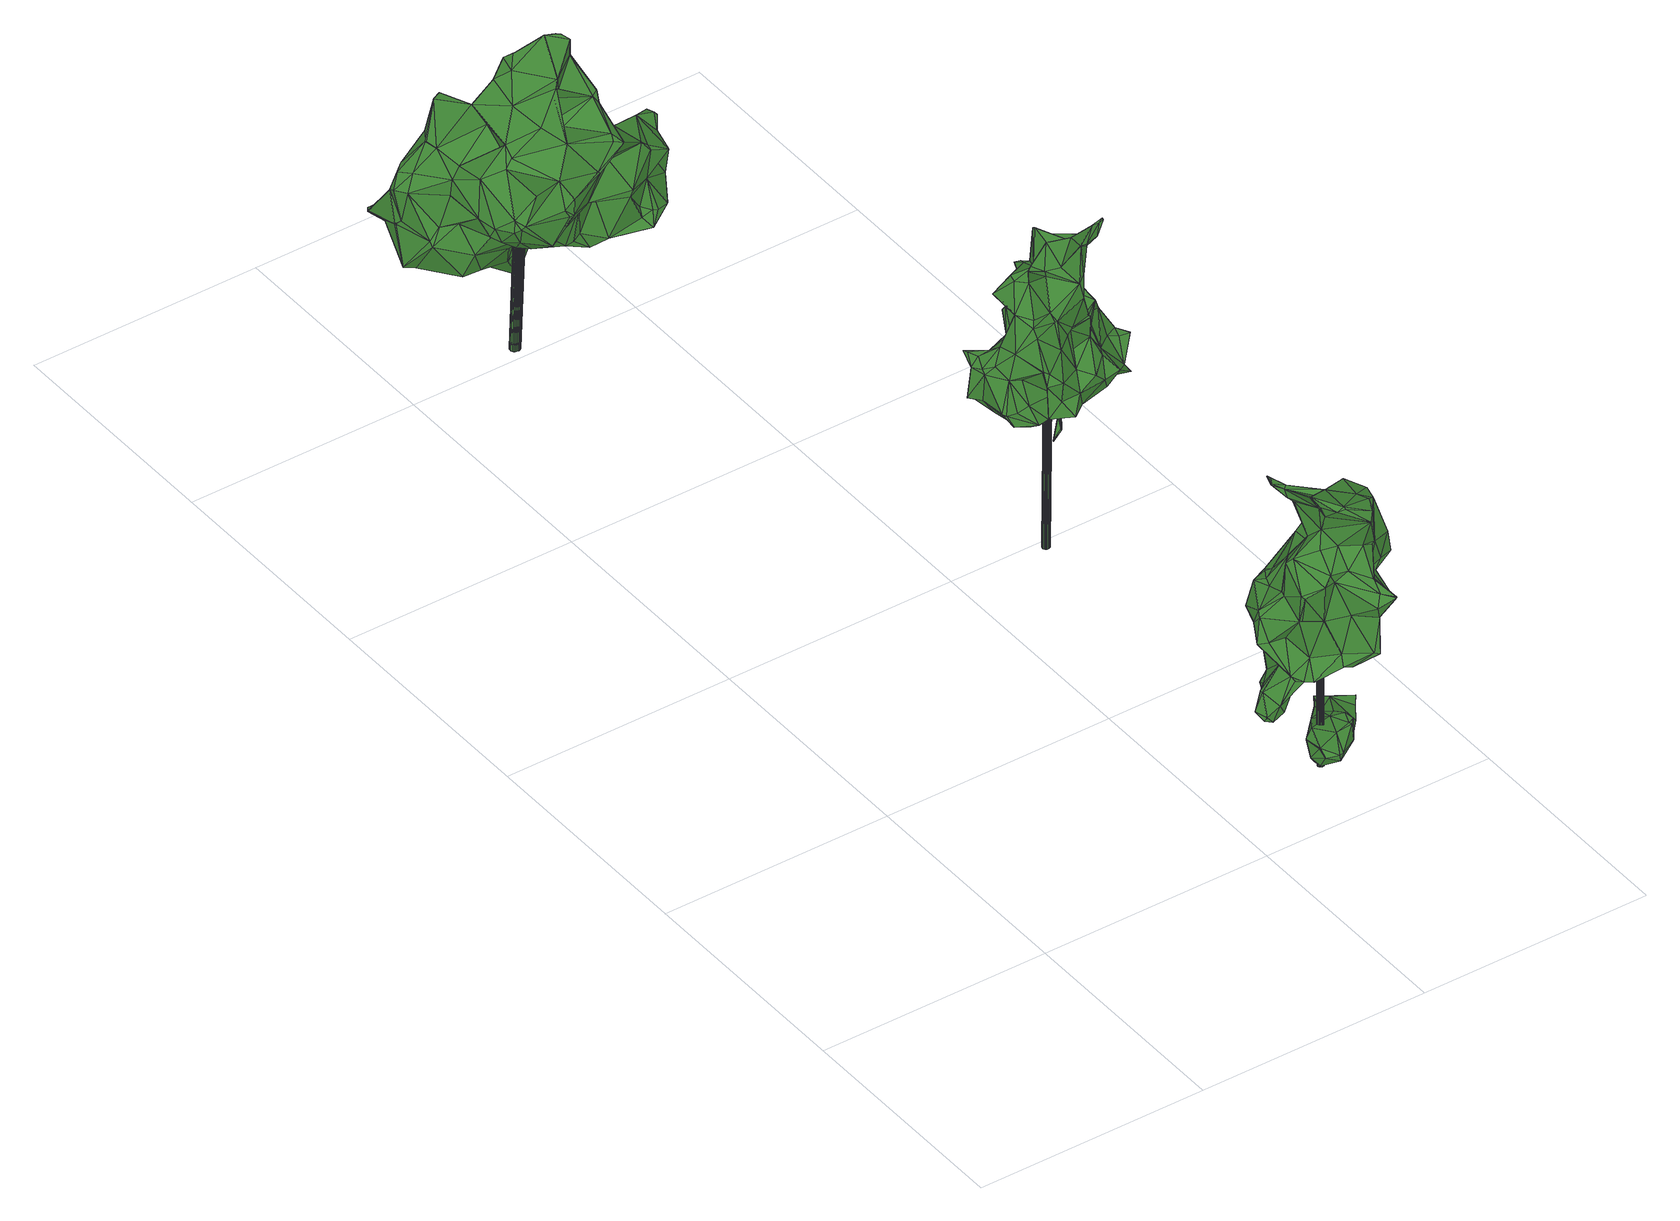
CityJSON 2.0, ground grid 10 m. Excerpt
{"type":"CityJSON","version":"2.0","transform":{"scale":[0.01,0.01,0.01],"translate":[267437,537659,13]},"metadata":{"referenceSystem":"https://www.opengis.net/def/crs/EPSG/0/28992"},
"CityObjects":{
"tree1":{"type":"SolitaryVegetationObject","attributes":{"gtid":308,"crown_width_m":5.65,"crown_median_z":20.05,"crown_r50_m":0.331,"crown_porosity":0.898,"trunk_H_m":6.96,"trunk_DBH_m":0.261,"trunk_radius_m":0.131,"trunk_base_height_m":13.09,"original_gtid":"347"},"geometry":[{"type":"Solid","lod":"3","boundaries":[[[[0,1,2]],[[3,4,5]],[[6,7,8]],[[9,0,10]],[[11,12,13]],[[14,15,16]],[[17,18,19]],[[20,17,19]],[[21,22,23]],[[24,25,26]],[[27,28,10]],[[10,29,30]],[[5,31,32]],[[33,34,35]],[[10,0,29]],[[20,36,17]],[[33,37,34]],[[38,39,40]],[[41,42,32]],[[41,32,43]],[[44,45,46]],[[47,48,49]],[[50,51,52]],[[4,53,54]],[[55,56,57]],[[58,59,60]],[[29,20,30]],[[61,62,45]],[[63,64,65]],[[66,64,63]],[[9,1,0]],[[67,7,68]],[[6,68,7]],[[69,70,71]],[[72,73,74]],[[75,76,77]],[[23,78,21]],[[46,79,44]],[[80,81,82]],[[10,28,9]],[[83,84,85]],[[9,28,86]],[[87,65,64]],[[87,64,12]],[[88,89,90]],[[91,89,88]],[[30,27,10]],[[65,87,92]],[[7,93,8]],[[94,95,96]],[[14,97,15]],[[98,99,100]],[[101,102,103]],[[95,87,104]],[[105,7,67]],[[47,3,106]],[[105,107,108]],[[109,108,107]],[[67,68,110]],[[111,112,113]],[[114,109,107]],[[68,6,115]],[[116,83,117]],[[80,82,118]],[[24,119,25]],[[8,115,6]],[[118,82,81]],[[68,115,120]],[[71,121,122]],[[115,123,120]],[[124,45,44]],[[80,123,125]],[[105,67,107]],[[126,119,24]],[[127,119,126]],[[25,119,127]],[[81,128,129]],[[50,130,51]],[[130,2,51]],[[131,67,110]],[[15,88,132]],[[15,132,133]],[[20,25,134]],[[34,37,135]],[[90,89,136]],[[52,51,2]],[[104,87,12]],[[78,23,137]],[[127,134,25]],[[138,112,139]],[[70,140,141]],[[142,143,75]],[[65,92,144]],[[144,145,146]],[[134,127,36]],[[88,15,91]],[[2,1,52]],[[9,52,1]],[[86,52,9]],[[65,144,147]],[[65,147,63]],[[148,118,129]],[[149,121,71]],[[150,103,63]],[[20,19,30]],[[151,5,152]],[[151,3,5]],[[98,153,154]],[[117,49,155]],[[156,157,148]],[[118,148,157]],[[158,0,130]],[[83,137,56]],[[159,150,160]],[[152,101,103]],[[113,160,145]],[[152,103,151]],[[150,151,103]],[[23,22,161]],[[146,147,144]],[[161,22,21]],[[92,111,144]],[[126,36,127]],[[16,133,14]],[[2,130,0]],[[162,21,78]],[[19,163,30]],[[16,15,133]],[[158,130,164]],[[36,20,134]],[[25,20,26]],[[43,61,39]],[[121,165,122]],[[54,166,167]],[[60,128,58]],[[11,13,66]],[[91,97,168]],[[54,167,46]],[[55,169,170]],[[144,111,145]],[[166,54,53]],[[171,166,53]],[[41,152,42]],[[29,26,20]],[[24,26,158]],[[158,26,0]],[[0,26,29]],[[156,148,38]],[[19,18,163]],[[30,163,27]],[[172,12,173]],[[174,4,62]],[[174,62,61]],[[93,109,143]],[[43,32,31]],[[175,176,100]],[[173,12,11]],[[152,5,42]],[[71,122,69]],[[85,177,83]],[[85,170,177]],[[156,38,35]],[[78,137,116]],[[178,47,49]],[[162,179,104]],[[46,149,79]],[[80,180,123]],[[120,123,180]],[[124,44,149]],[[79,149,44]],[[40,143,109]],[[40,109,181]],[[96,179,117]],[[161,70,23]],[[69,23,70]],[[170,85,55]],[[84,55,85]],[[60,129,128]],[[86,50,52]],[[182,183,184]],[[150,159,151]],[[76,39,61]],[[45,76,61]],[[124,76,45]],[[89,168,136]],[[149,185,124]],[[186,92,87]],[[94,96,155]],[[5,4,31]],[[159,160,113]],[[145,160,146]],[[147,146,160]],[[147,160,63]],[[178,90,136]],[[178,136,47]],[[31,4,174]],[[41,101,152]],[[118,81,129]],[[181,187,38]],[[34,156,35]],[[76,143,39]],[[75,143,76]],[[164,130,50]],[[142,75,77]],[[77,188,142]],[[181,38,40]],[[42,5,32]],[[164,18,158]],[[171,53,3]],[[186,87,95]],[[57,169,55]],[[111,113,145]],[[178,169,90]],[[189,58,128]],[[116,137,83]],[[43,174,61]],[[31,174,43]],[[113,112,138]],[[153,190,154]],[[3,151,106]],[[148,101,191]],[[138,159,113]],[[48,159,138]],[[48,151,159]],[[77,76,124]],[[122,192,69]],[[71,141,193]],[[149,193,141]],[[149,71,193]],[[35,187,33]],[[97,194,168]],[[125,175,195]],[[196,99,140]],[[196,140,21]],[[84,83,56]],[[187,35,38]],[[73,140,99]],[[112,92,186]],[[148,102,101]],[[112,111,92]],[[63,160,150]],[[197,59,198]],[[165,199,200]],[[93,105,108]],[[171,3,47]],[[3,53,4]],[[80,128,81]],[[173,103,102]],[[46,62,54]],[[45,62,46]],[[195,175,100]],[[70,141,71]],[[114,181,109]],[[69,137,23]],[[166,168,194]],[[91,168,89]],[[118,180,80]],[[106,151,48]],[[21,140,161]],[[72,140,73]],[[4,54,62]],[[132,200,133]],[[142,188,190]],[[40,39,143]],[[106,48,47]],[[57,201,132]],[[56,201,57]],[[14,200,97]],[[194,97,200]],[[70,161,140]],[[15,97,91]],[[141,72,185]],[[187,181,33]],[[135,37,202]],[[72,141,140]],[[136,168,47]],[[55,84,56]],[[99,183,73]],[[73,183,74]],[[36,126,203]],[[184,183,99]],[[158,203,24]],[[204,194,121]],[[189,128,80]],[[122,165,192]],[[148,129,102]],[[173,11,103]],[[139,95,94]],[[138,139,155]],[[186,95,139]],[[186,139,112]],[[7,105,93]],[[167,166,194]],[[66,63,103]],[[98,154,184]],[[100,196,162]],[[139,94,155]],[[69,192,137]],[[198,172,197]],[[190,182,154]],[[184,154,182]],[[93,108,109]],[[172,102,197]],[[100,99,196]],[[172,173,102]],[[162,196,21]],[[163,18,205]],[[12,172,162]],[[12,162,104]],[[88,90,169]],[[188,74,182]],[[66,103,11]],[[197,102,60]],[[102,129,60]],[[190,188,182]],[[200,199,194]],[[149,46,121]],[[104,96,95]],[[74,185,72]],[[123,115,153]],[[123,153,125]],[[115,8,153]],[[64,13,12]],[[194,204,167]],[[121,46,204]],[[178,170,169]],[[197,60,59]],[[198,59,195]],[[131,114,67]],[[67,114,107]],[[38,148,39]],[[100,162,198]],[[172,198,162]],[[100,198,195]],[[58,195,59]],[[88,169,132]],[[57,132,169]],[[189,80,125]],[[43,101,41]],[[8,93,143]],[[133,200,14]],[[194,165,121]],[[116,179,162]],[[117,179,116]],[[155,48,138]],[[49,48,155]],[[164,205,18]],[[78,116,162]],[[117,155,96]],[[98,176,153]],[[153,8,190]],[[204,46,167]],[[157,202,110]],[[157,156,202]],[[142,190,8]],[[135,202,34]],[[34,202,156]],[[98,184,99]],[[8,143,142]],[[37,33,114]],[[33,181,114]],[[202,37,114]],[[131,110,114]],[[202,114,110]],[[176,175,125]],[[83,177,117]],[[137,192,201]],[[137,201,56]],[[200,132,201]],[[201,192,165]],[[200,201,165]],[[47,168,171]],[[166,171,168]],[[49,177,178]],[[170,178,177]],[[117,177,49]],[[68,120,180]],[[68,180,110]],[[110,180,157]],[[157,180,118]],[[100,176,98]],[[43,191,101]],[[182,74,183]],[[176,125,153]],[[148,191,39]],[[43,39,191]],[[165,194,199]],[[36,203,17]],[[195,58,189]],[[195,189,125]],[[24,203,126]],[[18,17,203]],[[158,18,203]],[[77,185,188]],[[77,124,185]],[[188,185,74]],[[141,185,149]],[[164,50,205]],[[104,179,96]],[[28,27,205]],[[86,28,205]],[[50,86,205]],[[163,205,27]],[[64,66,13]],[[206,207,208]],[[206,208,209]],[[209,208,210]],[[209,210,211]],[[208,207,212]],[[208,212,210]],[[210,212,213]],[[210,213,211]],[[212,207,214]],[[212,214,213]],[[213,214,215]],[[213,215,211]],[[214,207,216]],[[214,216,215]],[[215,216,217]],[[215,217,211]],[[216,207,218]],[[216,218,217]],[[217,218,219]],[[217,219,211]],[[218,207,220]],[[218,220,219]],[[219,220,221]],[[219,221,211]],[[220,207,222]],[[220,222,221]],[[221,222,223]],[[221,223,211]],[[222,207,224]],[[222,224,223]],[[223,224,225]],[[223,225,211]],[[224,207,226]],[[224,226,225]],[[225,226,227]],[[225,227,211]],[[226,207,228]],[[226,228,227]],[[227,228,229]],[[227,229,211]],[[228,207,230]],[[228,230,229]],[[229,230,231]],[[229,231,211]],[[230,207,232]],[[230,232,231]],[[231,232,233]],[[231,233,211]],[[232,207,234]],[[232,234,233]],[[233,234,235]],[[233,235,211]],[[234,207,236]],[[234,236,235]],[[235,236,237]],[[235,237,211]],[[236,207,238]],[[236,238,237]],[[237,238,239]],[[237,239,211]],[[238,207,240]],[[238,240,239]],[[239,240,241]],[[239,241,211]],[[240,207,242]],[[240,242,241]],[[241,242,243]],[[241,243,211]],[[242,207,244]],[[242,244,243]],[[243,244,245]],[[243,245,211]],[[244,207,246]],[[244,246,245]],[[245,246,247]],[[245,247,211]],[[246,207,248]],[[246,248,247]],[[247,248,249]],[[247,249,211]],[[248,207,250]],[[248,250,249]],[[249,250,251]],[[249,251,211]],[[250,207,252]],[[250,252,251]],[[251,252,253]],[[251,253,211]],[[252,207,254]],[[252,254,253]],[[253,254,255]],[[253,255,211]],[[254,207,206]],[[254,206,255]],[[255,206,209]],[[255,209,211]]]]}]},
"tree2":{"type":"SolitaryVegetationObject","attributes":{"gtid":259,"crown_width_m":8.29,"crown_median_z":21.03,"crown_r50_m":0.37,"crown_porosity":0.883,"trunk_H_m":7.62,"trunk_DBH_m":0.424,"trunk_radius_m":0.212,"trunk_base_height_m":13.41,"original_gtid":"290"},"geometry":[{"type":"Solid","lod":"3","boundaries":[[[[256,257,258]],[[259,260,261]],[[262,263,264]],[[265,266,267]],[[268,269,270]],[[264,263,271]],[[264,271,272]],[[273,274,275]],[[276,277,278]],[[279,280,281]],[[282,283,268]],[[284,285,286]],[[287,285,284]],[[288,277,276]],[[288,276,289]],[[290,291,292]],[[293,294,259]],[[295,296,297]],[[298,299,300]],[[301,302,303]],[[304,305,306]],[[307,262,308]],[[309,266,310]],[[304,260,294]],[[260,259,294]],[[294,296,304]],[[309,311,312]],[[313,314,315]],[[316,317,318]],[[265,273,275]],[[319,258,320]],[[293,297,296]],[[321,264,322]],[[259,323,293]],[[324,260,304]],[[265,275,325]],[[326,327,328]],[[286,285,329]],[[330,331,332]],[[333,334,335]],[[272,336,337]],[[256,338,257]],[[258,319,339]],[[261,260,324]],[[340,308,341]],[[307,263,262]],[[307,271,263]],[[342,343,339]],[[343,344,339]],[[345,346,331]],[[332,285,287]],[[309,347,348]],[[309,348,266]],[[280,349,350]],[[351,318,317]],[[257,338,352]],[[257,352,279]],[[353,318,340]],[[270,354,282]],[[342,319,355]],[[356,357,358]],[[319,320,355]],[[346,359,331]],[[360,361,362]],[[361,363,364]],[[365,366,283]],[[306,324,304]],[[367,368,353]],[[310,266,325]],[[369,370,371]],[[316,372,317]],[[273,373,374]],[[375,315,314]],[[376,375,314]],[[377,378,379]],[[357,378,377]],[[380,381,279]],[[346,382,359]],[[308,382,307]],[[346,307,382]],[[286,383,290]],[[375,384,385]],[[322,264,272]],[[350,360,362]],[[280,338,349]],[[386,270,269]],[[387,333,284]],[[287,284,333]],[[301,370,302]],[[357,377,388]],[[281,389,356]],[[361,389,390]],[[333,335,336]],[[341,321,391]],[[321,392,391]],[[300,299,370]],[[370,369,300]],[[279,352,280]],[[321,262,264]],[[308,262,321]],[[393,394,395]],[[396,397,398]],[[323,399,400]],[[401,400,399]],[[386,269,278]],[[350,362,280]],[[377,313,388]],[[402,365,256]],[[402,366,365]],[[270,282,268]],[[373,403,404]],[[353,392,403]],[[381,405,279]],[[278,406,386]],[[277,406,278]],[[360,406,288]],[[360,288,289]],[[277,288,406]],[[386,406,354]],[[270,386,354]],[[282,354,349]],[[309,310,407]],[[311,309,407]],[[363,383,364]],[[283,408,268]],[[350,349,354]],[[385,384,409]],[[410,320,257]],[[411,412,312]],[[413,267,266]],[[414,415,416]],[[417,415,414]],[[281,380,279]],[[342,339,319]],[[318,353,368]],[[344,258,339]],[[357,418,358]],[[318,419,316]],[[420,421,422]],[[371,370,301]],[[358,281,356]],[[388,418,357]],[[423,418,388]],[[298,320,410]],[[257,320,258]],[[385,315,375]],[[358,380,281]],[[321,341,308]],[[301,424,371]],[[279,299,298]],[[425,361,364]],[[317,372,426]],[[302,370,427]],[[302,427,381]],[[428,403,322]],[[428,429,430]],[[358,418,423]],[[358,423,380]],[[345,330,431]],[[331,330,345]],[[281,390,389]],[[378,432,379]],[[357,432,378]],[[333,336,433]],[[383,409,384]],[[425,383,384]],[[395,434,435]],[[436,320,298]],[[407,310,274]],[[329,383,286]],[[332,329,285]],[[303,302,316]],[[302,372,316]],[[304,437,305]],[[396,438,411]],[[367,403,373]],[[353,403,367]],[[404,439,440]],[[341,391,340]],[[441,402,344]],[[273,442,367]],[[441,443,411]],[[342,295,297]],[[437,417,305]],[[261,347,259]],[[284,286,387]],[[428,322,429]],[[292,286,290]],[[311,407,397]],[[436,355,320]],[[303,316,419]],[[292,387,286]],[[383,425,364]],[[331,359,332]],[[307,431,287]],[[346,431,307]],[[345,431,346]],[[394,444,395]],[[265,414,416]],[[445,368,367]],[[446,447,448]],[[340,318,351]],[[307,333,271]],[[265,325,266]],[[376,314,432]],[[432,314,379]],[[414,265,267]],[[414,267,306]],[[401,412,411]],[[344,256,258]],[[344,402,256]],[[322,392,321]],[[275,310,325]],[[392,340,391]],[[392,353,340]],[[385,317,426]],[[449,450,451]],[[388,381,423]],[[317,385,450]],[[317,359,351]],[[343,400,452]],[[381,427,405]],[[300,369,436]],[[313,315,381]],[[380,423,381]],[[409,451,385]],[[453,291,276]],[[440,394,393]],[[393,454,455]],[[303,419,420]],[[303,420,301]],[[349,365,282]],[[322,272,429]],[[305,414,306]],[[296,456,304]],[[347,261,348]],[[287,431,332]],[[299,405,427]],[[275,274,310]],[[365,283,282]],[[422,417,437]],[[347,412,401]],[[259,399,323]],[[349,338,256]],[[351,382,340]],[[340,382,308]],[[355,295,342]],[[355,436,457]],[[261,458,413]],[[324,458,261]],[[267,413,458]],[[437,326,328]],[[356,459,357]],[[312,396,411]],[[414,305,417]],[[434,278,435]],[[379,313,377]],[[395,435,454]],[[267,458,306]],[[324,306,458]],[[393,460,440]],[[426,315,385]],[[381,388,313]],[[323,297,293]],[[452,400,401]],[[265,442,273]],[[416,442,265]],[[437,456,326]],[[441,344,443]],[[343,443,344]],[[313,379,314]],[[461,460,393]],[[347,312,412]],[[347,309,312]],[[327,326,462]],[[456,462,326]],[[311,397,396]],[[311,396,312]],[[256,365,349]],[[438,441,411]],[[268,463,269]],[[455,269,463]],[[455,278,269]],[[279,405,299]],[[292,291,453]],[[292,453,387]],[[389,447,464]],[[360,363,361]],[[289,363,360]],[[419,318,465]],[[383,329,409]],[[367,442,466]],[[273,367,373]],[[444,394,440]],[[444,440,467]],[[392,322,403]],[[468,447,389]],[[436,298,300]],[[333,433,271]],[[298,257,279]],[[410,257,298]],[[278,434,276]],[[351,359,382]],[[395,454,393]],[[404,403,428]],[[453,334,387]],[[333,387,334]],[[465,318,368]],[[272,467,429]],[[437,304,456]],[[272,433,336]],[[372,302,469]],[[372,469,426]],[[451,450,385]],[[446,448,468]],[[337,336,335]],[[467,337,334]],[[337,335,334]],[[290,383,291]],[[332,450,329]],[[329,450,449]],[[449,451,409]],[[409,329,449]],[[289,291,363]],[[276,291,289]],[[374,373,404]],[[439,430,429]],[[430,404,428]],[[439,404,430]],[[440,439,467]],[[327,456,296]],[[429,467,439]],[[360,470,406]],[[456,327,462]],[[471,401,399]],[[471,399,259]],[[389,361,468]],[[457,327,295]],[[419,465,420]],[[307,472,333]],[[287,472,307]],[[287,333,472]],[[332,431,330]],[[359,450,332]],[[317,450,359]],[[432,357,459]],[[432,459,376]],[[401,471,347]],[[259,347,471]],[[281,280,390]],[[369,457,436]],[[342,297,400]],[[323,400,297]],[[465,368,445]],[[274,374,407]],[[274,273,374]],[[466,445,367]],[[389,459,356]],[[389,464,459]],[[464,376,459]],[[271,433,272]],[[413,348,261]],[[371,327,457]],[[371,457,369]],[[363,291,383]],[[466,465,445]],[[466,420,465]],[[350,470,360]],[[354,470,350]],[[455,398,393]],[[413,266,348]],[[338,473,352]],[[299,427,370]],[[301,420,424]],[[280,352,473]],[[280,473,338]],[[457,295,355]],[[371,424,422]],[[293,296,294]],[[296,295,327]],[[407,374,474]],[[425,446,361]],[[468,361,446]],[[354,406,470]],[[362,390,280]],[[361,390,362]],[[447,425,384]],[[447,384,375]],[[446,425,447]],[[400,343,342]],[[454,435,455]],[[421,416,415]],[[278,455,435]],[[371,328,327]],[[422,437,328]],[[422,328,371]],[[461,393,398]],[[461,398,397]],[[422,415,417]],[[421,415,422]],[[466,442,420]],[[453,475,334]],[[395,475,453]],[[272,337,467]],[[395,444,475]],[[467,475,444]],[[334,475,467]],[[420,442,421]],[[464,447,376]],[[447,375,376]],[[442,416,421]],[[381,469,302]],[[315,426,469]],[[315,469,381]],[[463,268,408]],[[396,408,438]],[[283,438,408]],[[422,424,420]],[[402,441,366]],[[366,441,438]],[[283,366,438]],[[343,452,443]],[[411,443,401]],[[452,401,443]],[[397,474,461]],[[407,474,397]],[[404,474,374]],[[398,408,396]],[[455,408,398]],[[463,408,455]],[[395,453,434]],[[276,434,453]],[[440,460,404]],[[404,460,474]],[[461,474,460]],[[468,448,447]],[[476,477,478]],[[476,478,479]],[[479,478,480]],[[479,480,481]],[[478,477,482]],[[478,482,480]],[[480,482,483]],[[480,483,481]],[[482,477,484]],[[482,484,483]],[[483,484,485]],[[483,485,481]],[[484,477,486]],[[484,486,485]],[[485,486,487]],[[485,487,481]],[[486,477,488]],[[486,488,487]],[[487,488,489]],[[487,489,481]],[[488,477,490]],[[488,490,489]],[[489,490,491]],[[489,491,481]],[[490,477,492]],[[490,492,491]],[[491,492,493]],[[491,493,481]],[[492,477,494]],[[492,494,493]],[[493,494,495]],[[493,495,481]],[[494,477,496]],[[494,496,495]],[[495,496,497]],[[495,497,481]],[[496,477,498]],[[496,498,497]],[[497,498,499]],[[497,499,481]],[[498,477,500]],[[498,500,499]],[[499,500,501]],[[499,501,481]],[[500,477,502]],[[500,502,501]],[[501,502,503]],[[501,503,481]],[[502,477,504]],[[502,504,503]],[[503,504,505]],[[503,505,481]],[[504,477,506]],[[504,506,505]],[[505,506,507]],[[505,507,481]],[[506,477,508]],[[506,508,507]],[[507,508,509]],[[507,509,481]],[[508,477,510]],[[508,510,509]],[[509,510,511]],[[509,511,481]],[[510,477,512]],[[510,512,511]],[[511,512,513]],[[511,513,481]],[[512,477,514]],[[512,514,513]],[[513,514,515]],[[513,515,481]],[[514,477,516]],[[514,516,515]],[[515,516,517]],[[515,517,481]],[[516,477,518]],[[516,518,517]],[[517,518,519]],[[517,519,481]],[[518,477,520]],[[518,520,519]],[[519,520,521]],[[519,521,481]],[[520,477,522]],[[520,522,521]],[[521,522,523]],[[521,523,481]],[[522,477,524]],[[522,524,523]],[[523,524,525]],[[523,525,481]],[[524,477,476]],[[524,476,525]],[[525,476,479]],[[525,479,481]]]]}]},
"tree3":{"type":"SolitaryVegetationObject","attributes":{"gtid":207,"crown_width_m":5.41,"crown_median_z":22.91,"crown_r50_m":0.322,"crown_porosity":0.904,"trunk_H_m":9.43,"trunk_DBH_m":0.308,"trunk_radius_m":0.154,"trunk_base_height_m":13.48,"original_gtid":"228"},"geometry":[{"type":"Solid","lod":"3","boundaries":[[[[526,527,528]],[[529,530,531]],[[532,533,534]],[[535,536,537]],[[538,539,540]],[[541,540,539]],[[542,535,537]],[[543,544,545]],[[546,547,548]],[[549,550,551]],[[552,553,554]],[[552,555,553]],[[556,557,558]],[[559,560,561]],[[562,563,564]],[[565,566,567]],[[551,545,568]],[[537,536,569]],[[529,536,570]],[[571,572,573]],[[574,575,576]],[[552,577,555]],[[578,579,580]],[[581,582,577]],[[583,582,581]],[[584,585,586]],[[587,588,589]],[[587,589,590]],[[538,576,591]],[[592,593,594]],[[595,596,597]],[[598,599,583]],[[600,601,565]],[[602,603,604]],[[569,536,605]],[[605,536,606]],[[544,607,608]],[[598,609,610]],[[535,530,611]],[[611,530,529]],[[612,613,614]],[[584,615,616]],[[615,617,616]],[[567,603,578]],[[618,619,620]],[[621,572,595]],[[616,549,586]],[[611,529,570]],[[622,581,623]],[[622,583,581]],[[624,625,626]],[[553,627,590]],[[628,531,530]],[[628,530,535]],[[601,566,565]],[[629,588,587]],[[630,631,632]],[[630,632,633]],[[629,562,588]],[[634,635,636]],[[637,612,614]],[[634,638,635]],[[636,635,638]],[[559,639,640]],[[543,545,550]],[[641,642,574]],[[574,642,643]],[[644,645,646]],[[645,647,646]],[[648,637,622]],[[649,630,633]],[[650,600,565]],[[551,586,549]],[[532,651,533]],[[651,652,653]],[[654,655,656]],[[527,563,594]],[[535,570,536]],[[657,653,652]],[[600,579,601]],[[616,586,585]],[[658,659,660]],[[600,650,661]],[[534,583,599]],[[583,662,582]],[[551,550,545]],[[589,663,590]],[[594,664,592]],[[608,665,544]],[[538,666,539]],[[612,648,667]],[[592,668,593]],[[669,567,670]],[[669,670,671]],[[672,673,670]],[[553,620,554]],[[595,674,621]],[[621,674,675]],[[676,666,591]],[[618,544,677]],[[618,677,554]],[[678,679,680]],[[659,610,681]],[[598,610,659]],[[561,682,683]],[[607,544,618]],[[684,665,608]],[[534,533,583]],[[565,685,686]],[[687,571,573]],[[526,640,639]],[[552,647,645]],[[688,689,645]],[[616,585,584]],[[600,661,579]],[[584,690,615]],[[691,679,678]],[[653,679,691]],[[616,692,693]],[[562,630,649]],[[577,582,555]],[[583,533,662]],[[641,677,544]],[[614,613,694]],[[655,695,696]],[[538,591,666]],[[696,697,698]],[[695,697,696]],[[681,699,659]],[[683,639,561]],[[700,654,546]],[[614,701,702]],[[678,664,594]],[[596,572,571]],[[532,534,599]],[[671,597,676]],[[578,601,579]],[[647,641,574]],[[613,703,694]],[[605,704,634]],[[641,643,642]],[[641,544,643]],[[608,607,618]],[[694,701,614]],[[552,645,577]],[[628,542,701]],[[698,705,706]],[[707,629,662]],[[582,662,629]],[[597,596,676]],[[708,709,612]],[[669,603,567]],[[604,603,669]],[[542,628,535]],[[672,670,567]],[[648,622,623]],[[706,705,710]],[[659,658,598]],[[656,711,547]],[[712,711,656]],[[637,609,598]],[[526,615,640]],[[713,695,714]],[[555,715,553]],[[627,553,715]],[[625,711,674]],[[696,656,655]],[[656,696,675]],[[569,716,537]],[[598,658,599]],[[717,621,696]],[[660,537,716]],[[703,718,719]],[[673,672,550]],[[657,680,679]],[[634,716,569]],[[569,605,634]],[[583,720,598]],[[637,598,720]],[[577,645,581]],[[721,722,698]],[[703,722,721]],[[567,578,580]],[[554,620,619]],[[596,595,572]],[[528,617,723]],[[603,550,578]],[[589,683,684]],[[610,609,699]],[[574,602,575]],[[630,562,564]],[[650,565,686]],[[602,643,543]],[[574,643,602]],[[616,724,692]],[[617,724,616]],[[615,723,617]],[[638,658,636]],[[653,691,707]],[[648,623,667]],[[700,692,654]],[[628,725,531]],[[726,657,727]],[[602,604,575]],[[728,725,694]],[[631,630,527]],[[678,558,557]],[[544,543,643]],[[729,539,666]],[[729,541,539]],[[661,650,686]],[[661,686,579]],[[676,729,666]],[[682,684,683]],[[694,725,701]],[[628,701,725]],[[629,587,582]],[[627,587,590]],[[657,679,653]],[[684,560,665]],[[687,541,729]],[[687,729,571]],[[537,702,542]],[[692,724,654]],[[599,658,532]],[[707,651,653]],[[557,695,664]],[[727,658,638]],[[726,727,638]],[[603,543,550]],[[631,527,526]],[[707,662,533]],[[712,674,711]],[[730,620,663]],[[730,663,589]],[[670,673,671]],[[596,571,729]],[[639,633,632]],[[622,637,720]],[[622,720,583]],[[690,559,640]],[[690,640,615]],[[536,531,725]],[[536,725,606]],[[567,685,565]],[[580,685,567]],[[604,676,591]],[[676,596,729]],[[671,604,669]],[[676,604,671]],[[648,612,637]],[[684,620,730]],[[714,704,713]],[[541,687,667]],[[561,639,559]],[[639,632,731]],[[699,702,660]],[[537,660,702]],[[526,632,631]],[[731,632,526]],[[639,731,526]],[[658,660,636]],[[667,708,612]],[[623,732,667]],[[681,610,699]],[[541,667,732]],[[541,732,540]],[[560,559,690]],[[544,665,545]],[[540,733,538]],[[547,711,548]],[[697,718,721]],[[697,713,718]],[[734,623,581]],[[684,561,560]],[[682,561,684]],[[695,713,697]],[[709,710,735]],[[734,689,540]],[[687,736,737]],[[573,737,736]],[[573,736,687]],[[573,572,621]],[[703,735,722]],[[698,722,735]],[[578,550,672]],[[737,708,687]],[[667,687,708]],[[737,709,708]],[[737,710,709]],[[612,709,613]],[[652,727,657]],[[652,651,727]],[[721,698,697]],[[552,677,647]],[[573,706,710]],[[673,550,549]],[[617,593,724]],[[654,724,593]],[[654,593,655]],[[737,573,710]],[[547,546,656]],[[654,656,546]],[[624,693,692]],[[549,693,673]],[[573,621,706]],[[533,738,707]],[[641,647,677]],[[593,668,655]],[[703,613,735]],[[709,735,613]],[[718,713,704]],[[718,704,719]],[[616,693,549]],[[570,535,611]],[[728,605,606]],[[727,651,658]],[[532,658,651]],[[634,726,638]],[[703,739,718]],[[721,718,739]],[[703,721,739]],[[586,690,584]],[[579,686,685]],[[579,685,580]],[[528,723,615]],[[649,588,562]],[[740,588,649]],[[699,660,659]],[[574,646,647]],[[576,646,574]],[[741,730,589]],[[684,730,741]],[[684,741,589]],[[618,684,608]],[[618,620,684]],[[618,554,619]],[[557,556,695]],[[673,742,671]],[[660,716,636]],[[634,636,716]],[[703,719,728]],[[560,586,551]],[[694,703,728]],[[707,562,629]],[[602,543,603]],[[621,675,696]],[[548,625,700]],[[700,625,624]],[[605,728,719]],[[620,553,663]],[[668,664,655]],[[655,664,695]],[[742,597,671]],[[526,528,615]],[[594,528,527]],[[578,566,601]],[[617,528,593]],[[594,593,528]],[[578,672,566]],[[567,566,672]],[[542,702,701]],[[637,614,609]],[[717,706,621]],[[717,698,706]],[[717,696,698]],[[606,725,728]],[[735,705,698]],[[735,710,705]],[[683,740,639]],[[633,639,740]],[[633,740,649]],[[527,564,563]],[[527,630,564]],[[683,589,740]],[[699,609,614]],[[614,702,699]],[[734,732,623]],[[590,663,553]],[[540,732,734]],[[733,688,743]],[[733,743,538]],[[576,538,743]],[[645,743,688]],[[644,646,576]],[[546,548,700]],[[548,711,625]],[[700,624,692]],[[604,591,575]],[[575,591,576]],[[624,626,744]],[[742,624,744]],[[742,744,597]],[[626,595,744]],[[626,674,595]],[[626,625,674]],[[605,719,704]],[[597,744,595]],[[665,568,545]],[[624,745,693]],[[673,693,745]],[[742,673,745]],[[742,745,624]],[[531,536,529]],[[651,707,738]],[[651,738,533]],[[675,674,712]],[[656,675,712]],[[587,627,715]],[[587,715,582]],[[582,715,555]],[[680,657,714]],[[714,657,726]],[[707,563,562]],[[691,563,707]],[[592,664,668]],[[594,563,678]],[[691,678,563]],[[740,589,588]],[[581,645,689]],[[733,540,689]],[[733,689,688]],[[581,689,734]],[[678,557,664]],[[576,743,644]],[[645,644,743]],[[714,726,746]],[[680,714,556]],[[714,695,556]],[[678,680,558]],[[680,556,558]],[[634,746,726]],[[704,746,634]],[[704,714,746]],[[554,677,552]],[[586,560,690]],[[665,560,568]],[[551,568,560]],[[747,748,749]],[[747,749,750]],[[750,749,751]],[[750,751,752]],[[749,748,753]],[[749,753,751]],[[751,753,754]],[[751,754,752]],[[753,748,755]],[[753,755,754]],[[754,755,756]],[[754,756,752]],[[755,748,757]],[[755,757,756]],[[756,757,758]],[[756,758,752]],[[757,748,759]],[[757,759,758]],[[758,759,760]],[[758,760,752]],[[759,748,761]],[[759,761,760]],[[760,761,762]],[[760,762,752]],[[761,748,763]],[[761,763,762]],[[762,763,764]],[[762,764,752]],[[763,748,765]],[[763,765,764]],[[764,765,766]],[[764,766,752]],[[765,748,767]],[[765,767,766]],[[766,767,768]],[[766,768,752]],[[767,748,769]],[[767,769,768]],[[768,769,770]],[[768,770,752]],[[769,748,771]],[[769,771,770]],[[770,771,772]],[[770,772,752]],[[771,748,773]],[[771,773,772]],[[772,773,774]],[[772,774,752]],[[773,748,775]],[[773,775,774]],[[774,775,776]],[[774,776,752]],[[775,748,777]],[[775,777,776]],[[776,777,778]],[[776,778,752]],[[777,748,779]],[[777,779,778]],[[778,779,780]],[[778,780,752]],[[779,748,781]],[[779,781,780]],[[780,781,782]],[[780,782,752]],[[781,748,783]],[[781,783,782]],[[782,783,784]],[[782,784,752]],[[783,748,785]],[[783,785,784]],[[784,785,786]],[[784,786,752]],[[785,748,787]],[[785,787,786]],[[786,787,788]],[[786,788,752]],[[787,748,789]],[[787,789,788]],[[788,789,790]],[[788,790,752]],[[789,748,791]],[[789,791,790]],[[790,791,792]],[[790,792,752]],[[791,748,793]],[[791,793,792]],[[792,793,794]],[[792,794,752]],[[793,748,795]],[[793,795,794]],[[794,795,796]],[[794,796,752]],[[795,748,747]],[[795,747,796]],[[796,747,750]],[[796,750,752]]]]}]}
},
"vertices":[
[1418,287,75],[1395,212,113],[1376,249,135],[1249,483,755],[1223,362,821],[1300,505,838],[1498,200,1273],[1466,208,1267],[1583,157,1200],[1449,161,145],[1564,241,138],[1556,443,706],[1667,429,720],[1583,463,683],[1148,205,454],[1142,273,441],[1140,210,438],[1571,377,185],[1534,347,198],[1588,329,201],[1652,352,120],[1566,97,670],[1555,62,659],[1471,112,604],[1588,524,106],[1707,475,58],[1546,406,100],[1569,259,199],[1465,165,171],[1592,288,111],[1594,288,199],[1311,421,858],[1323,456,866],[1363,480,1269],[1380,531,1271],[1378,532,1268],[1634,490,151],[1366,481,1271],[1457,486,1163],[1431,345,1086],[1429,427,1195],[1381,499,859],[1358,511,852],[1384,405,977],[1306,187,947],[1300,204,951],[1305,223,819],[1313,489,643],[1359,513,657],[1390,392,644],[1388,206,202],[1386,206,200],[1393,178,171],[1231,407,734],[1218,349,798],[1435,336,488],[1404,318,532],[1325,314,526],[1716,407,932],[1702,405,913],[1679,407,927],[1317,325,1022],[1294,301,893],[1506,582,680],[1593,488,668],[1596,548,637],[1563,475,682],[1394,275,1329],[1497,209,1278],[1432,118,616],[1535,69,668],[1437,139,664],[1536,48,888],[1617,43,906],[1565,75,926],[1428,261,1074],[1335,303,1048],[1406,165,1025],[1510,180,694],[1314,215,825],[1697,345,1192],[1708,436,1102],[1686,419,1169],[1406,327,577],[1465,321,481],[1465,325,480],[1444,157,176],[1628,460,661],[1244,363,425],[1256,380,454],[1265,416,433],[1197,319,482],[1657,505,586],[1444,252,1229],[1581,461,679],[1626,457,660],[1557,439,701],[1197,301,489],[1631,235,915],[1621,57,884],[1659,236,892],[1501,520,966],[1545,491,927],[1460,550,808],[1670,426,719],[1422,253,1283],[1318,503,654],[1392,274,1326],[1427,261,1263],[1438,281,1253],[1499,334,1278],[1640,567,544],[1629,514,568],[1549,586,594],[1398,447,1255],[1614,190,1219],[1450,348,689],[1451,351,686],[1654,435,1196],[1707,478,59],[1637,250,1229],[1347,215,637],[1310,134,591],[1669,266,1209],[1366,144,1000],[1732,261,1023],[1606,553,125],[1740,476,118],[1710,420,1062],[1628,462,1080],[1393,301,182],[1473,333,1260],[1247,235,415],[1177,207,419],[1712,439,108],[1383,511,1272],[1297,416,479],[1398,178,609],[1532,533,635],[1606,503,621],[1555,63,829],[1476,132,830],[1495,247,1072],[1447,284,1147],[1629,614,566],[1597,621,562],[1598,624,564],[1592,598,593],[1549,474,1084],[1386,177,814],[1445,591,657],[1376,569,680],[1382,550,825],[1644,221,1046],[1627,214,1042],[1509,485,674],[1460,487,1163],[1550,413,1200],[1511,436,139],[1445,588,655],[1550,589,597],[1554,60,661],[1603,267,753],[1565,271,202],[1429,317,207],[1292,172,577],[1190,327,701],[1227,306,705],[1285,314,578],[1303,380,462],[1436,340,489],[1234,406,732],[1544,355,850],[1530,404,767],[1301,327,894],[1757,277,913],[1693,251,923],[1405,331,576],[1300,417,478],[1540,362,761],[1615,295,1231],[1405,436,1216],[1569,120,967],[1618,46,907],[1572,121,966],[1428,169,983],[1655,502,585],[1399,471,1228],[1485,166,1013],[1685,332,1030],[1579,203,1068],[1486,381,992],[1332,154,582],[1389,179,813],[1275,233,573],[1748,305,902],[1581,169,828],[1662,388,924],[1685,328,916],[1281,214,559],[1222,225,462],[1284,215,557],[1415,463,1256],[1556,440,150],[1291,287,712],[1492,247,202],[1488,325,9],[1475,325,9],[1488,328,9],[1488,331,705],[1488,334,705],[1475,331,705],[1486,331,9],[1486,337,705],[1484,334,9],[1484,340,705],[1482,336,9],[1482,342,705],[1478,338,9],[1478,344,705],[1475,338,9],[1475,344,705],[1472,338,9],[1472,344,705],[1469,336,9],[1469,342,705],[1466,334,9],[1466,340,705],[1464,332,9],[1464,338,705],[1462,329,9],[1462,334,705],[1462,325,9],[1462,331,705],[1462,322,9],[1462,328,705],[1464,319,9],[1464,324,705],[1466,316,9],[1466,322,705],[1468,314,9],[1468,320,705],[1472,312,9],[1472,318,705],[1475,312,9],[1475,318,705],[1478,312,9],[1478,318,705],[1482,314,9],[1482,319,705],[1484,316,9],[1484,322,705],[1486,318,9],[1486,324,705],[1488,322,9],[1488,327,705],
[165,3986,993],[197,4129,1034],[87,4127,969],[137,4329,579],[181,4378,567],[173,4329,543],[1035,3863,666],[1006,3810,636],[1003,3835,628],[455,4202,386],[332,4161,453],[327,4297,535],[244,3782,796],[292,3733,804],[255,3720,872],[989,3780,642],[886,3723,612],[566,4151,434],[537,4089,313],[525,4122,334],[470,3643,908],[454,3644,907],[400,3679,772],[332,4097,1198],[335,3889,1141],[418,3958,1241],[217,3785,866],[211,3808,819],[912,3777,928],[906,3788,945],[871,3778,979],[1000,3787,885],[432,3646,945],[467,3634,991],[713,3735,1022],[633,3707,988],[726,3784,960],[32,4335,701],[78,4341,695],[67,4197,845],[126,4290,720],[20,4315,706],[276,4260,1145],[306,4266,1158],[278,4263,1144],[465,4214,938],[501,4206,994],[488,4181,934],[189,4386,571],[347,4439,605],[308,4426,553],[1047,3877,697],[971,4017,625],[289,4067,475],[399,4100,411],[293,3981,517],[197,3963,540],[685,4089,1286],[713,4009,1316],[638,4073,1175],[635,4140,888],[770,4082,936],[806,4140,751],[59,4183,952],[186,4185,1036],[950,3935,617],[906,3914,620],[19,4315,702],[231,4380,545],[447,4170,385],[313,4235,570],[204,4216,760],[380,4242,720],[872,3782,980],[1056,3959,922],[1045,3992,920],[970,3952,952],[899,3786,794],[781,3721,802],[863,3780,684],[908,3759,660],[857,3755,650],[225,4026,1005],[26,4160,895],[921,4051,618],[953,4023,616],[34,4196,874],[45,4140,758],[52,4110,902],[1066,3955,909],[1051,3983,876],[130,4112,546],[192,4126,551],[222,3889,1031],[298,3832,1080],[855,4108,788],[377,4065,1106],[832,4083,613],[260,3722,928],[97,4216,957],[577,3901,1329],[633,4060,1409],[483,4056,1314],[958,4036,852],[429,3680,1063],[520,3756,1146],[330,3840,1112],[626,3708,999],[704,3722,1096],[197,3862,875],[201,3872,871],[668,4155,551],[774,4124,733],[268,4288,996],[382,4300,1071],[337,4288,879],[660,4167,1010],[634,4046,528],[587,4061,508],[758,3905,1195],[710,4006,1316],[699,4081,1374],[694,4043,1398],[722,4043,1369],[430,4098,1271],[511,4164,1195],[997,4005,805],[744,3711,1081],[751,3879,1154],[723,4046,1054],[275,3699,892],[794,3722,830],[650,4117,1336],[571,3898,1292],[488,3876,1159],[934,4031,614],[887,4037,616],[536,3788,642],[573,3790,646],[578,3761,816],[240,3944,633],[389,3944,599],[422,3889,664],[50,4252,688],[33,4164,734],[28,4103,572],[163,3994,917],[773,4010,629],[647,3979,527],[418,4171,1057],[287,3690,908],[450,4034,452],[298,3901,742],[747,3874,1094],[188,4182,1036],[80,3990,714],[78,4092,554],[305,4266,528],[381,4303,550],[426,4264,574],[454,4263,551],[355,4409,629],[525,4105,1344],[626,4178,779],[526,4228,735],[465,4239,589],[426,4252,712],[504,4139,1312],[410,4197,794],[708,3741,1119],[679,4165,1044],[444,4188,1058],[711,3854,608],[735,3820,602],[715,3838,598],[1028,3901,886],[714,4011,1383],[931,3757,652],[419,3703,769],[421,3721,758],[237,4262,1014],[352,4407,631],[207,4002,759],[685,3838,586],[653,3802,574],[128,4016,768],[505,4200,553],[80,4005,733],[609,3802,659],[639,4120,736],[590,3879,1119],[731,3890,1188],[597,3906,1147],[838,3901,894],[870,3976,924],[732,3938,955],[37,4163,733],[598,3733,850],[432,3754,752],[366,3767,720],[224,4325,570],[244,4137,894],[295,4307,532],[580,3902,1328],[537,3935,643],[462,3958,618],[182,4167,618],[308,3780,744],[608,3938,1244],[634,4167,751],[505,4138,585],[723,3778,600],[574,3914,1237],[615,4098,1106],[385,3761,961],[103,4238,652],[960,3860,846],[388,3935,999],[477,4019,575],[688,3824,782],[496,4025,40],[475,4025,41],[496,4030,40],[518,4014,802],[517,4019,803],[497,4014,803],[493,4035,41],[515,4024,803],[490,4040,41],[512,4029,803],[486,4043,41],[507,4032,803],[481,4045,41],[502,4034,803],[475,4046,41],[497,4035,803],[470,4046,41],[491,4035,804],[465,4044,41],[486,4033,804],[460,4040,42],[482,4029,804],[457,4036,42],[478,4025,804],[455,4031,42],[476,4020,804],[454,4025,42],[475,4014,804],[454,4020,41],[476,4009,804],[457,4015,41],[478,4004,804],[460,4010,41],[481,3999,803],[464,4007,41],[486,3996,803],[469,4005,41],[491,3994,803],[475,4004,41],[496,3993,803],[480,4005,40],[502,3994,803],[485,4006,40],[507,3996,803],[490,4010,40],[511,3999,802],[493,4014,40],[515,4003,802],[495,4019,40],[517,4008,802],
[1436,2151,886],[1432,2165,1028],[1444,2042,918],[1558,1819,1559],[1534,1810,1563],[1503,1780,1533],[1277,2015,1304],[1254,2059,1190],[1228,2057,1213],[1516,1828,1549],[1514,1848,1504],[1444,1863,1502],[1230,1704,852],[1276,1685,925],[1229,1713,993],[1268,1661,1029],[1413,1757,1545],[1211,1910,773],[1181,1978,730],[1276,1979,785],[1667,1900,952],[1712,1865,938],[1710,1866,936],[1426,1967,919],[1306,1941,805],[1327,2033,845],[1125,1961,943],[1109,2026,942],[1085,2016,817],[1124,1976,958],[1545,2061,1188],[1576,2081,1163],[1551,2073,1181],[1425,2192,788],[1352,2134,803],[1324,2160,796],[1351,2146,1036],[1422,2092,1056],[1402,2149,1043],[1404,1867,619],[1406,1878,688],[1403,1869,695],[1294,2043,830],[1504,1892,1472],[1559,1821,1559],[1424,1675,986],[1499,1744,1007],[1474,1785,1075],[1160,1823,770],[1204,1777,780],[1210,1735,812],[1152,1933,984],[1394,1894,727],[1418,1911,646],[1402,1877,687],[1201,1875,1058],[1194,1962,1042],[1237,1929,1192],[1493,2084,873],[1494,2067,877],[1429,2069,885],[1194,2026,987],[1292,2060,992],[1252,2069,917],[1128,2103,964],[1257,1726,831],[1429,1927,1049],[1487,1957,971],[1459,2061,1055],[1547,1698,942],[1471,1685,938],[1498,1711,879],[1302,1932,1309],[1273,1984,1297],[1422,1896,590],[1420,1908,647],[1232,1821,773],[1280,1839,796],[1284,1758,838],[1511,1895,1442],[1502,1862,1459],[1184,2004,729],[1208,2051,703],[1317,1846,1388],[1253,1867,1426],[1554,1820,1570],[1288,1727,1267],[1414,1742,1310],[1395,1740,1386],[1503,2122,878],[1508,2049,879],[1509,2049,882],[1113,2017,804],[1102,2025,813],[1104,2025,815],[1518,1780,1005],[1259,1843,1171],[1255,1812,1146],[1575,1821,851],[1624,1779,880],[1631,1746,865],[1129,2079,972],[1430,1742,1555],[1294,2033,1013],[1407,2176,1030],[1430,2182,1018],[1389,2183,991],[1364,2182,1003],[1439,2004,1433],[1401,2042,1453],[1392,2021,1470],[1293,1782,1270],[1399,2042,1451],[1386,2173,864],[1430,2178,802],[1152,1857,787],[1157,1846,777],[1188,1872,765],[1191,1850,803],[1176,1878,943],[1150,1857,804],[1136,1867,812],[1281,1738,1259],[1351,2169,1013],[1374,1876,573],[1380,2072,1281],[1387,2103,1267],[1376,2128,1248],[1625,1944,953],[1608,1959,1044],[1667,1900,956],[1409,2085,1264],[1354,1972,1337],[1277,1885,1429],[1391,1947,1448],[1420,1897,591],[1305,1985,1095],[1178,2035,952],[1505,2029,1134],[1241,2035,751],[1315,1652,858],[1279,1693,1161],[1576,1935,1066],[1346,1849,816],[1405,1877,768],[1409,1740,854],[1406,1881,768],[1405,1874,872],[1624,1778,882],[1604,1860,972],[1381,1704,852],[1133,1985,804],[1536,2090,1167],[1483,2053,1197],[1493,2046,1209],[1254,1867,1429],[1263,2134,820],[1265,2128,845],[1243,2095,794],[1402,1869,620],[1373,1876,576],[1362,1714,1018],[1230,1872,927],[1245,1764,1024],[1429,2175,801],[1434,2050,1144],[1574,1977,876],[1519,1953,894],[1428,1759,1400],[1557,2016,1175],[1598,1906,1076],[1530,1943,1203],[1546,1853,1169],[1309,1840,1419],[1642,1867,940],[1414,1755,1543],[1373,1827,1417],[1407,1839,1297],[1484,1960,1386],[1474,1779,1172],[1488,1800,1105],[1362,2012,1130],[1343,1742,1171],[1375,1760,1179],[1472,1778,1170],[1710,1863,938],[1658,1859,947],[1534,1993,1303],[1535,2015,1302],[1144,2030,975],[1461,1906,1455],[1509,1855,1120],[1468,1980,1316],[1453,1921,1380],[1275,1863,1190],[1493,1923,1191],[1486,1826,1159],[1495,2069,881],[1575,1979,879],[1464,1791,1500],[1432,2026,1296],[1397,2059,1289],[1459,1835,1450],[1349,1671,940],[1153,1987,815],[1409,2151,891],[1254,1730,1033],[1284,1747,919],[1247,1763,1028],[1468,1784,1176],[1382,1786,1048],[1368,1761,1169],[1337,1965,1230],[1415,1980,1293],[1335,2069,938],[1241,2045,779],[1507,1747,890],[1239,1839,824],[1570,1765,864],[1534,1850,944],[1475,1997,1344],[1390,1925,48],[1375,1925,48],[1390,1929,48],[1391,1914,991],[1390,1918,991],[1376,1914,991],[1389,1933,48],[1389,1922,991],[1386,1936,48],[1386,1925,991],[1383,1938,48],[1383,1928,991],[1379,1940,48],[1380,1929,991],[1375,1941,48],[1376,1930,991],[1371,1940,48],[1372,1929,991],[1367,1939,48],[1368,1928,991],[1364,1936,48],[1365,1925,991],[1362,1933,48],[1362,1922,991],[1360,1929,48],[1361,1919,991],[1360,1925,48],[1360,1915,991],[1360,1921,48],[1361,1910,991],[1362,1918,48],[1362,1907,991],[1364,1914,48],[1365,1904,991],[1367,1912,48],[1368,1901,991],[1371,1910,48],[1371,1899,990],[1375,1910,48],[1375,1899,990],[1379,1910,48],[1379,1899,990],[1383,1912,48],[1383,1901,991],[1386,1914,48],[1386,1903,991],[1388,1917,48],[1389,1906,991],[1390,1921,48],[1390,1910,991]
]}
